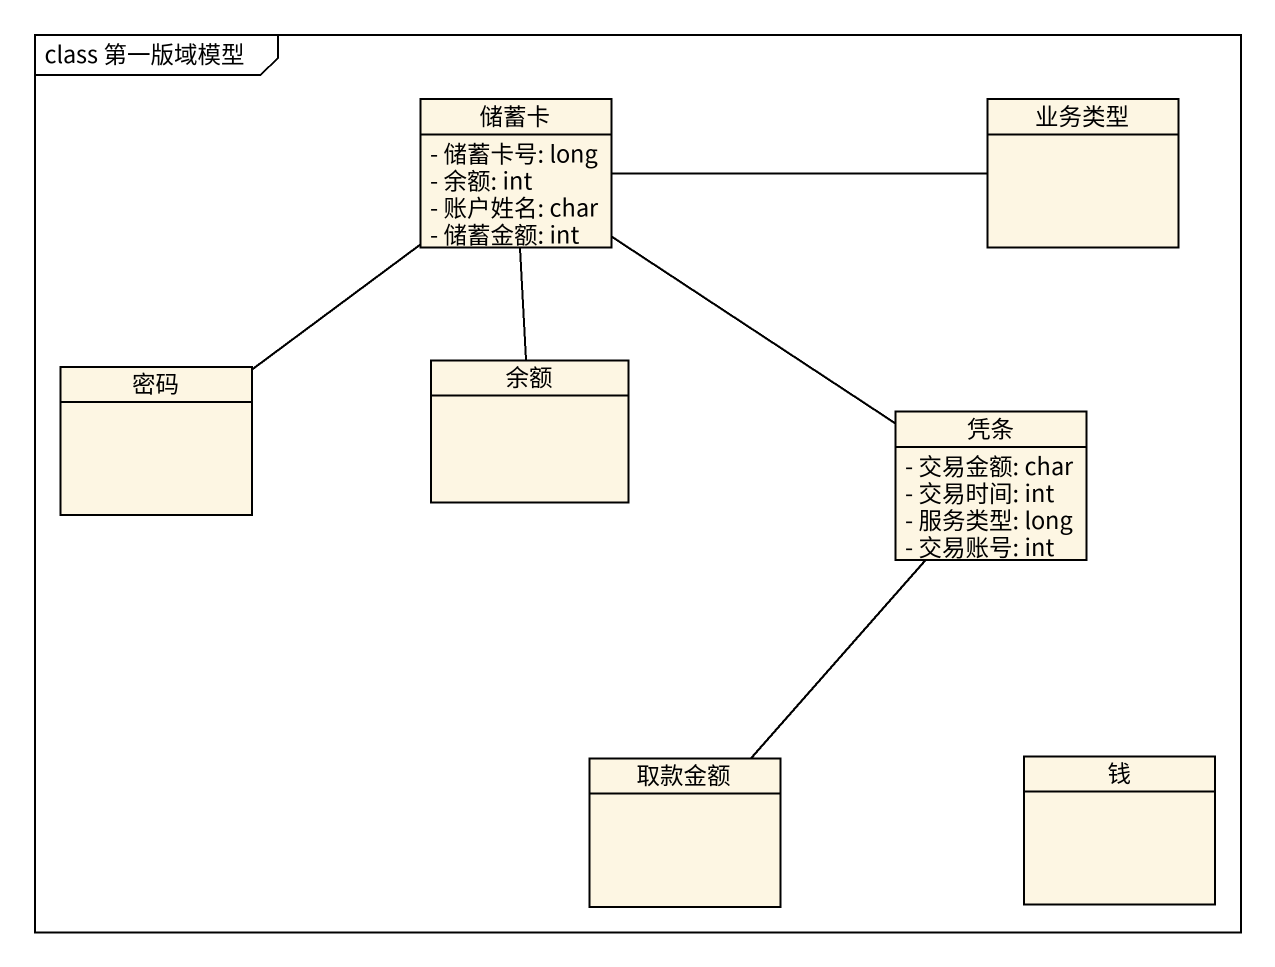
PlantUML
@startuml
mainframe class 第一版域模型
hide circle
hide empty members
skinparam classAttributeIconSize 0
class 储蓄卡 {
  - 储蓄卡号: long
  - 余额: int
  - 账户姓名: char
  - 储蓄金额: int
}
class 业务类型
class 密码
class 余额
class 凭条 {
  - 交易金额: char
  - 交易时间: int
  - 服务类型: long
  - 交易账号: int
}
class 取款金额
class 钱
储蓄卡 -right- 业务类型
储蓄卡 -- 密码
储蓄卡 -- 余额
储蓄卡 -- 凭条
凭条 -- 取款金额
@enduml
